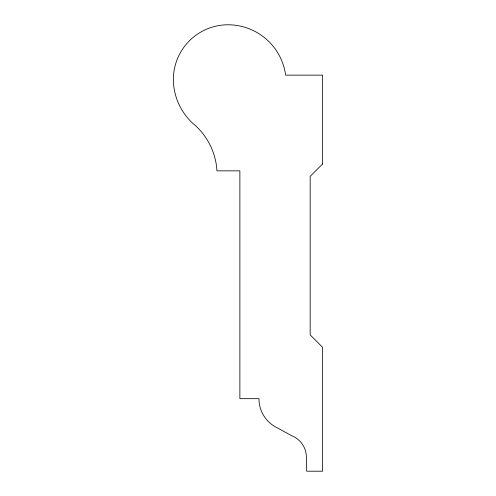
<?xml version="1.0" encoding="UTF-8"?>
<svg xmlns="http://www.w3.org/2000/svg" width="496" height="496" viewBox="0 0 496 496"><rect width="100%" height="100%" fill="white"/><g stroke="black" fill="none" stroke-linecap="round" stroke-linejoin="round"><path stroke-width="0.74" d="M322.592 163.959L310.167 176.384L310.167 334.893L322.592 347.318L322.592 471.2L306.689 471.2L306.385 457.002A23.039 23.039 0 0 0 292.119 435.91L276.83 427.633A32.097 32.097 0 0 1 258.98 398.672L239.872 398.672L239.872 170.847L216.944 170.847A66.377 66.377 0 0 0 192.702 123.256A60.5 60.5 0 0 1 173.668 85.213A54.715 54.715 0 0 1 229.654 24.8A58.187 58.187 0 0 1 285.64 75.144L322.592 75.144L322.592 163.959"/></g></svg>
